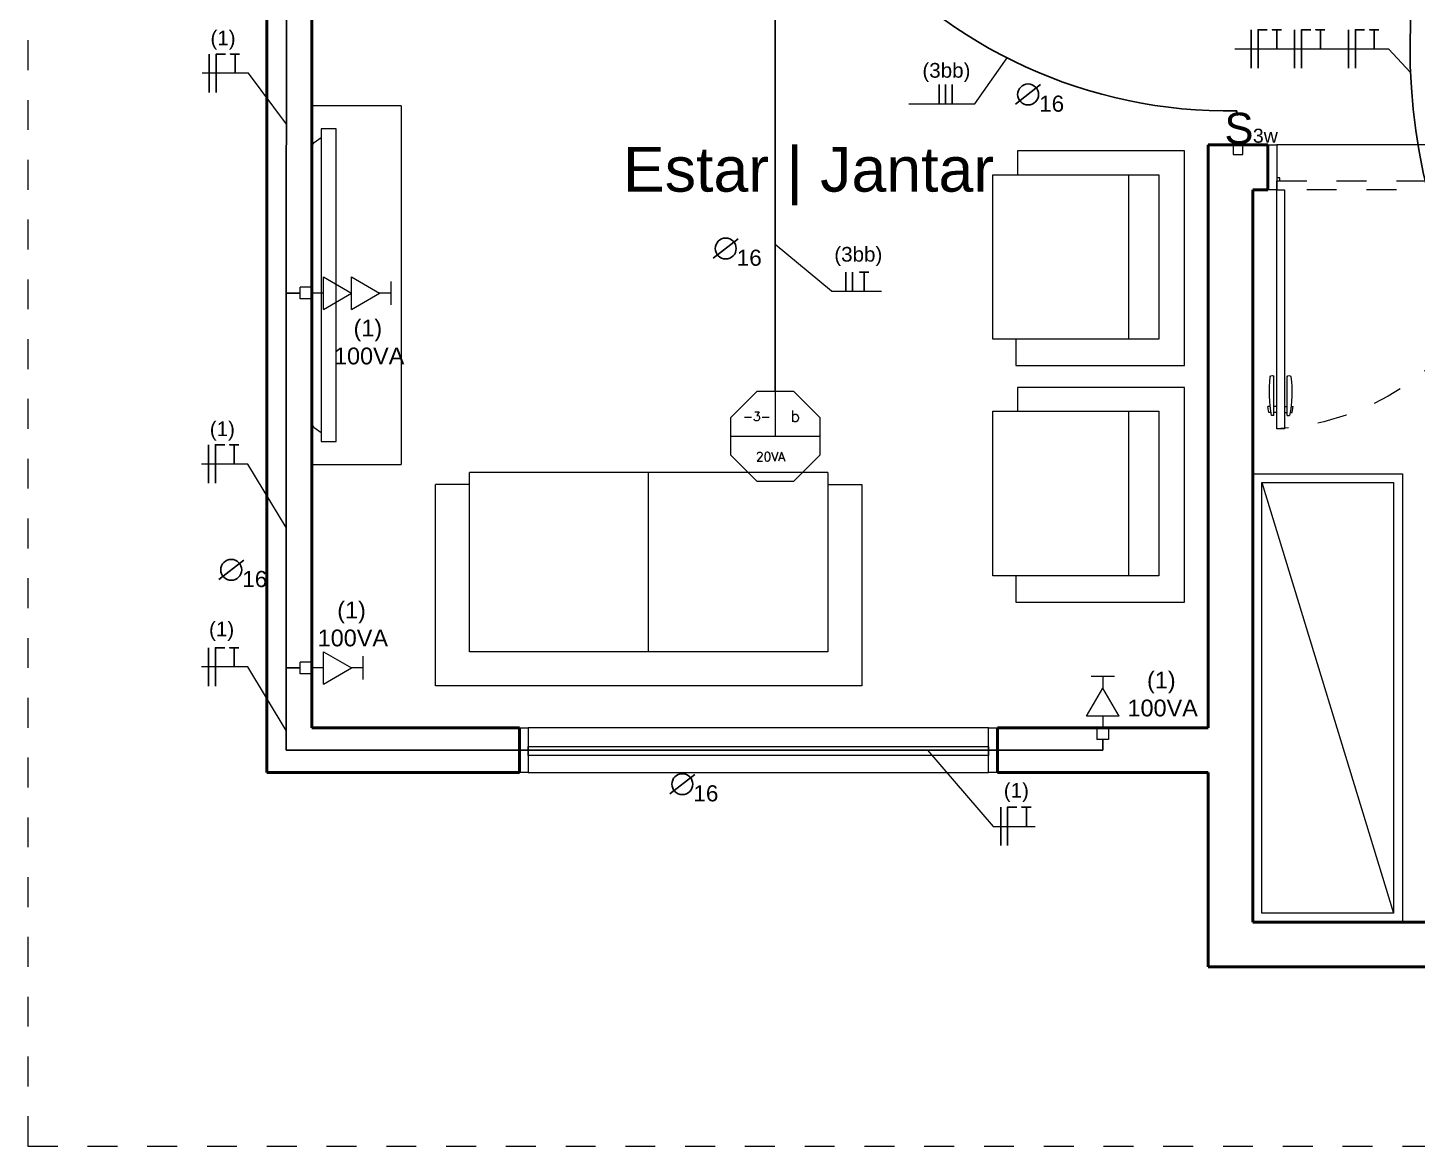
# Model space of a CAD drawing. Header units: inches. Extents: x 179598 to 179981, y 9195975 to 9196075.
# Drawn here: x 179646.828 to 179651.478, y 9196022.019 to 9196025.761 of the extents above; entities that cross this region are included whole.
import ezdxf

# ---------------------------------------------------------------- set-up
doc = ezdxf.new("R2010")
doc.units = ezdxf.units.IN
doc.header["$LTSCALE"] = 0.05
doc.header["$MEASUREMENT"] = 0
for name, pattern in [('CONTINU', [0]), ('DASH2', [0.75, 0.5, -0.25]), ('DASHED2', [0.375, 0.25, -0.125]), ('HIDDEN', [0.375, 0.25, -0.125]), ('HIDDEN2', [0.1875, 0.125, -0.0625])]:
    doc.linetypes.add(name, pattern=pattern)
for name, color, linetype, lineweight in [('Comunicação', 170, 'Continuous', 30), ('Eletrodutos', 220, 'Continuous', 25), ('ESQUADRIA', 7, 'Continuous', 5), ('FNT', 30, 'Continuous', 25), ('HASTES', 250, 'Continuous', 25), ('NOTAS', 180, 'Continuous', 25), ('PAREDE', 7, 'Continuous', 50), ('PROJEÇÃO', 7, 'DASHED2', 0), ('TamanhoEletroduto', 174, 'Continuous', 30)]:
    doc.layers.add(name, color=color, linetype=linetype, lineweight=lineweight)
for name, color, linetype in [('ILUMINAÇÃO', 3, 'Continuous'), ('LAYOUT', 7, 'CONTINU'), ('PTO', 1, 'Continuous'), ('TEP', 40, 'DASH2'), ('TEXTO', 250, 'Continuous')]:
    doc.layers.add(name, color=color, linetype=linetype)
doc.styles.add('Cota', font='arial.ttf')
doc.styles.add('R_60_1-100', font='swissl.ttf', dxfattribs={"height": 0.15})
doc.styles.get("Standard").update_dxf_attribs({"font": ''})
doc.styles.get('Standard').set_extended_font_data('txt.shx')

# ---------------------------------------------------------------- blocks, each defined once
blk = doc.blocks.new('A$C4C83112E')
at = {"layer": 'ESQUADRIA'}
for points in [[(0.03, 0), (0, 0), (0, 0.15), (0.03, 0.15)], [(0.03, 0), (1.57, 0), (1.57, 0.15), (0.03, 0.15)], [(1.6, 0), (1.57, 0), (1.57, 0.15), (1.6, 0.15)], [(1.57, 0.0576), (0.03, 0.0576), (0.03, 0.0876), (1.57, 0.0876)]]:
    blk.add_lwpolyline(points, close=True, dxfattribs=at)
blk = doc.blocks.new('A$C161E2D06')
at = {"layer": 'LAYOUT'}
blk.add_line((0.03, 1.47), (0.47, 0.03), dxfattribs=at)
for points in [[(0, 1.5), (0.5, 1.5), (0.5, 0), (0, 0)], [(0.03, 1.47), (0.47, 1.47), (0.47, 0.03), (0.03, 0.03)]]:
    blk.add_lwpolyline(points, close=True, dxfattribs=at)
blk = doc.blocks.new('PORTA80_PB')
at = {"layer": 'ESQUADRIA'}
for p, q in [((0.0036, 0.8955), (0.0002, 0.8755)), ((0.0105, 0.8955), (0.0036, 0.8955)), ((0.02, 0.9055), (0.0125, 0.9055)), ((0.02, 0.9055), (0.02, 0.7763)), ((0.03, 0.8955), (0.02, 0.8955)), ((0.055, 0.8955), (0.065, 0.8955)), ((0.065, 0.9055), (0.065, 0.7763)), ((0.065, 0.9055), (0.0725, 0.9055)), ((0.0745, 0.8955), (0.0814, 0.8955)), ((0.0814, 0.8955), (0.0848, 0.8755)), ((0.0075, 0.8755), (0.0002, 0.8755)), ((0.03, 0.8755), (0.02, 0.8755)), ((0.055, 0.8755), (0.065, 0.8755)), ((0.0775, 0.8755), (0.0848, 0.8755)), ((0.83, 0), (0.03, 0))]:
    blk.add_line(p, q, dxfattribs=at)
for points in [[(0.03, 0.15), (0.055, 0.15), (0.055, 0.95), (0.03, 0.95)], [(0, 0), (0.03, 0), (0.03, 0.15), (0, 0.15)], [(0.83, 0), (0.86, 0), (0.86, 0.15), (0.83, 0.15)], [(0.04, 0.11), (0.03, 0.11), (0.03, 0.12), (0.04, 0.12)], [(0.82, 0.12), (0.83, 0.12), (0.83, 0.11), (0.82, 0.11)]]:
    blk.add_lwpolyline(points, close=True, dxfattribs=at)
at = {"layer": 'ESQUADRIA', "linetype": 'HIDDEN2'}
blk.add_lwpolyline([(0.03, 0.12), (0.83, 0.12), (0.83, 0.15), (0.03, 0.15)], close=True, dxfattribs=at)
at = {"layer": 'ESQUADRIA', "linetype": 'HIDDEN', "ltscale": 0.4}
blk.add_arc((-0.0154, 0.1046), 0.8466, 3.0716, 86.9284, dxfattribs=at)
at = {"layer": 'ESQUADRIA'}
for centre, radius, start, end in [((0.4334, 0.8257), 0.4284, 169.2602, 186.6551), ((-0.3484, 0.8257), 0.4284, 353.3449, 10.7398), ((0.0139, 0.7771), 0.00614, 187.1872, 352.0859), ((0.0711, 0.7771), 0.00614, 187.9141, 352.8128)]:
    blk.add_arc(centre, radius, start, end, dxfattribs=at)
blk = doc.blocks.new('A$C71760755')
at = {"layer": 'LAYOUT', "lineweight": 20}
for p, q in [((0, 0.05), (0, 0.88)), ((0, 0.88), (1.76, 0.88)), ((1.76, 0.88), (1.76, 0.05)), ((0.14, 0), (0.14, 0.74)), ((0.14, 0.74), (1.62, 0.74)), ((0.88, 0.74), (0.88, 0)), ((1.62, 0.74), (1.62, 0)), ((0.14, 0.05), (0, 0.05)), ((1.62, 0.05), (1.76, 0.05)), ((0.14, 0), (1.62, 0))]:
    blk.add_line(p, q, dxfattribs=at)
blk = doc.blocks.new('A$C62A36329')
at = {"layer": 'LAYOUT', "lineweight": 20}
for p, q in [((0, 0.8024), (0, 0.1024)), ((0.8991, 0.8024), (0, 0.8024)), ((0.8991, 0.0963), (0.8991, 0.8024)), ((0.0999, 0.1024), (0.0999, 0.6954)), ((0.0999, 0.6954), (0.7888, 0.6954)), ((0.7888, 0.6954), (0.7888, 0.0963)), ((0.0999, 0.5685), (0.7888, 0.5685)), ((0, 0.1024), (0.0999, 0.1024)), ((0.0999, 0), (0.0999, 0.1024)), ((0.7888, 0.0963), (0.7888, 0)), ((0.7888, 0.0963), (0.8991, 0.0963)), ((0.7888, 0), (0.0999, 0))]:
    blk.add_line(p, q, dxfattribs=at)
blk = doc.blocks.new('A$C706E4DCE')
at = {"layer": 'LAYOUT'}
for p, q in [((0, 0), (0, 0.0498)), ((0, 0.0498), (1.046, 0.0498)), ((0.0462, 0.0728), (0.03, 0.0498)), ((0.0674, 0.0815), (0.9786, 0.0815)), ((0.9998, 0.0728), (1.016, 0.0498)), ((1.046, 0.0498), (1.046, 0)), ((1.046, 0), (0, 0))]:
    blk.add_line(p, q, dxfattribs=at)
for centre, start, end in [((0.0674, 0.0515), 90, 135), ((0.9786, 0.0515), 45, 90)]:
    blk.add_arc(centre, 0.03, start, end, dxfattribs=at)
blk = doc.blocks.new('TTA30')
at = {"lineweight": 5}
for p, q in [((-0.1, 0.68), (0.1, 0.68)), ((0, 0.68), (0, 0.58)), ((-0.139, 0.34), (0, 0.58)), ((0.139, 0.34), (0, 0.58)), ((-0.139, 0.1), (0, 0.34)), ((-0.139, 0.34), (0.139, 0.34)), ((0.139, 0.1), (0, 0.34)), ((-0.139, 0.1), (0.139, 0.1)), ((-0.05, 0), (-0.05, -0.1)), ((-0.05, 0), (0.05, 0)), ((0, 0.1), (0, 0)), ((0.05, 0), (0.05, -0.1)), ((-0.05, -0.1), (0.05, -0.1))]:
    blk.add_line(p, q, dxfattribs=at)
blk = doc.blocks.new('ta30')
at = {"lineweight": 5}
for p, q in [((-0.1, 0.44), (0.1, 0.44)), ((0, 0.44), (0, 0.34)), ((-0.139, 0.1), (0, 0.34)), ((0.139, 0.1), (0, 0.34)), ((-0.139, 0.1), (0.139, 0.1)), ((-0.05, 0), (-0.05, -0.1)), ((-0.05, 0), (0.05, 0)), ((0, 0.1), (0, 0)), ((0.05, 0), (0.05, -0.1)), ((-0.05, -0.1), (0.05, -0.1))]:
    blk.add_line(p, q, dxfattribs=at)
blk = doc.blocks.new('Iluminação1')
at = {"layer": 'ILUMINAÇÃO'}
for p, q in [((0, 0.15), (0, 0)), ((-0.15, 0), (0.15, 0))]:
    blk.add_line(p, q, dxfattribs=at)
blk.add_lwpolyline([(-0.0621, 0.15), (-0.15, 0.0621), (-0.15, -0.0621), (-0.0621, -0.15), (0.0621, -0.15), (0.15, -0.0621), (0.15, 0.0621), (0.0621, 0.15)], close=True, dxfattribs=at)
blk = doc.blocks.new('Interruptor3w')
at = {"layer": 'ILUMINAÇÃO', "linetype": 'CONTINU', "lineweight": 35}
blk.add_line((179682.1953, 9196035.1734), (179682.2027, 9196035.1734), dxfattribs=at)
at = {"layer": 'ILUMINAÇÃO', "linetype": 'CONTINU', "lineweight": 20}
blk.add_lwpolyline([(179682.0571, 9196035.1856), (179682.0571, 9196035.1537), (179682.089, 9196035.1537), (179682.089, 9196035.1856)], close=True, dxfattribs=at)
at = {"layer": 'ILUMINAÇÃO', "linetype": 'CONTINU', "lineweight": 20, "attachment_point": 1, "rotation": 270, "style": 'Cota'}
for s, width, insert, char_height in [('S', 0.319218, (179682.1967, 9196035.2149), 0.1043), ('3w', 0.07511, (179682.1432, 9196035.1199), 0.04682)]:
    blk.add_mtext_dynamic_manual_height_columns(s, width=width, gutter_width=0.75, heights=[0], dxfattribs=dict(at, insert=insert, char_height=char_height))

msp = doc.modelspace()

# ---------------------------------------------------------------- linework, layer by layer
at = {"layer": 'Eletrodutos', "linetype": 'CONTINU', "lineweight": 30}
for p, q in [((179647.6927, 9196024.8731), (179647.6948, 9196026.5097)), ((179649.3295, 9196024.544), (179649.3295, 9196026.069)), ((179647.6927, 9196023.619), (179647.6927, 9196024.8731)), ((179647.739, 9196024.8731), (179647.6927, 9196024.8731)), ((179647.739, 9196023.619), (179647.6927, 9196023.619)), ((179647.6927, 9196023.619), (179647.6927, 9196023.344)), ((179650.4256, 9196023.3799), (179650.4256, 9196023.344)), ((179647.6927, 9196023.344), (179650.4256, 9196023.344))]:
    msp.add_line(p, q, dxfattribs=at)
for centre, radius, start, end in [((179650.8471, 9196027.1194), 1.6369, 219.9214, 270.9542), ((179653.4219, 9196025.6924), 1.9681, 168.9698, 236.1642)]:
    msp.add_arc(centre, radius, start, end, dxfattribs=at)
at = {"layer": 'FNT', "linetype": 'CONTINU', "lineweight": 30}
for p, q in [((179650.9219, 9196025.7545), (179650.9219, 9196025.6259)), ((179651.0675, 9196025.7545), (179651.0675, 9196025.6259)), ((179651.2479, 9196025.7545), (179651.2479, 9196025.6259)), ((179647.4354, 9196025.673), (179647.4354, 9196025.5445)), ((179649.8785, 9196025.5711), (179649.8785, 9196025.5068)), ((179649.8989, 9196025.5711), (179649.8989, 9196025.5068)), ((179649.5652, 9196024.9435), (179649.5652, 9196024.8792)), ((179647.433, 9196024.3656), (179647.433, 9196024.2371)), ((179647.433, 9196023.6869), (179647.433, 9196023.5583)), ((179650.0839, 9196023.1533), (179650.0839, 9196023.0247))]:
    msp.add_line(p, q, dxfattribs=at)
for points in [[(179650.945, 9196025.6259), (179650.945, 9196025.7545), (179650.9759, 9196025.7545)], [(179651.0235, 9196025.7545), (179650.9926, 9196025.7545), (179651.008, 9196025.7545), (179651.008, 9196025.6902)], [(179651.0906, 9196025.6259), (179651.0906, 9196025.7545), (179651.1215, 9196025.7545)], [(179651.1691, 9196025.7545), (179651.1382, 9196025.7545), (179651.1536, 9196025.7545), (179651.1536, 9196025.6902)], [(179651.271, 9196025.6259), (179651.271, 9196025.7545), (179651.3019, 9196025.7545)], [(179651.3494, 9196025.7545), (179651.3185, 9196025.7545), (179651.334, 9196025.7545), (179651.334, 9196025.6902)], [(179647.4585, 9196025.5445), (179647.4585, 9196025.673), (179647.4894, 9196025.673)], [(179647.5369, 9196025.673), (179647.506, 9196025.673), (179647.5215, 9196025.673), (179647.5215, 9196025.6088)], [(179649.922, 9196025.5068), (179649.922, 9196025.5711), (179649.922, 9196025.5711)], [(179649.5883, 9196024.8792), (179649.5883, 9196024.9435), (179649.5883, 9196024.9435)], [(179649.6427, 9196024.9435), (179649.6118, 9196024.9435), (179649.6272, 9196024.9435), (179649.6272, 9196024.8792)], [(179647.4561, 9196024.2371), (179647.4561, 9196024.3656), (179647.487, 9196024.3656)], [(179647.5345, 9196024.3656), (179647.5036, 9196024.3656), (179647.5191, 9196024.3656), (179647.5191, 9196024.3013)], [(179647.4561, 9196023.5583), (179647.4561, 9196023.6869), (179647.487, 9196023.6869)], [(179647.5345, 9196023.6869), (179647.5036, 9196023.6869), (179647.5191, 9196023.6869), (179647.5191, 9196023.6226)], [(179650.107, 9196023.0247), (179650.107, 9196023.1533), (179650.1379, 9196023.1533)], [(179650.1855, 9196023.1533), (179650.1546, 9196023.1533), (179650.17, 9196023.1533), (179650.17, 9196023.089)]]:
    msp.add_lwpolyline(points, dxfattribs=at)
at = {"layer": 'HASTES', "linetype": 'CONTINU', "lineweight": 20}
for p, q in [((179649.9972, 9196025.5068), (179650.1061, 9196025.6598)), ((179651.3817, 9196025.6902), (179651.4555, 9196025.6116)), ((179649.5177, 9196024.8792), (179649.3295, 9196025.0355))]:
    msp.add_line(p, q, dxfattribs=at)
for points in [[(179650.8672, 9196025.6902), (179650.8672, 9196025.6902), (179651.3817, 9196025.6902)], [(179647.6935, 9196025.4385), (179647.5667, 9196025.6088), (179647.412, 9196025.6088)], [(179649.7764, 9196025.5068), (179649.7764, 9196025.5068), (179649.9972, 9196025.5068)], [(179649.5177, 9196024.8792), (179649.5177, 9196024.8792), (179649.6849, 9196024.8792)], [(179647.6927, 9196024.0885), (179647.5643, 9196024.3013), (179647.4096, 9196024.3013)], [(179647.6927, 9196023.4098), (179647.5643, 9196023.6226), (179647.4096, 9196023.6226)], [(179649.8395, 9196023.344), (179650.0584, 9196023.089), (179650.1998, 9196023.089)]]:
    msp.add_lwpolyline(points, dxfattribs=at)
at = {"layer": 'LAYOUT'}
msp.add_line((179648.0781, 9196025.5002), (179647.7781, 9196025.5002), dxfattribs=at)
at = {"layer": 'LAYOUT', "lineweight": 20}
for p in [(179648.0781, 9196025.5002), (179647.7781, 9196024.3002)]:
    msp.add_line(p, (179648.0781, 9196024.3002), dxfattribs=at)
at = {"layer": 'PAREDE'}
for p, q in [((179647.7781, 9196023.419), (179647.7781, 9196028.219)), ((179647.6281, 9196023.269), (179647.6281, 9196027.319)), ((179650.7781, 9196023.419), (179650.7781, 9196025.369)), ((179650.9781, 9196025.369), (179650.7781, 9196025.369)), ((179650.9781, 9196025.219), (179650.9781, 9196025.369)), ((179650.9281, 9196022.769), (179650.9281, 9196025.219)), ((179650.9781, 9196025.219), (179650.9281, 9196025.219)), ((179647.7781, 9196023.419), (179648.4731, 9196023.419)), ((179648.4731, 9196023.419), (179648.4731, 9196023.269)), ((179650.0731, 9196023.419), (179650.7781, 9196023.419)), ((179650.0731, 9196023.419), (179650.0731, 9196023.269)), ((179647.6281, 9196023.269), (179648.4731, 9196023.269)), ((179650.0731, 9196023.269), (179650.7781, 9196023.269)), ((179650.7781, 9196022.619), (179650.7781, 9196023.269)), ((179651.8531, 9196022.769), (179650.9281, 9196022.769)), ((179651.8531, 9196022.619), (179650.7781, 9196022.619))]:
    msp.add_line(p, q, dxfattribs=at)
at = {"layer": 'PROJEÇÃO'}
msp.add_lwpolyline([(179646.8281, 9196027.319), (179646.8281, 9196022.019), (179654.7781, 9196022.019), (179654.7781, 9196025.919), (179654.7781, 9196025.919), (179654.7781, 9196026.469), (179654.7781, 9196026.469), (179654.7781, 9196030.419), (179654.7781, 9196030.419), (179654.7781, 9196031.069), (179654.7781, 9196031.069), (179654.7781, 9196034.969), (179654.7781, 9196034.969), (179654.7781, 9196035.569), (179654.7781, 9196035.569), (179654.7781, 9196039.469), (179649.9781, 9196039.469), (179649.9781, 9196038.819), (179646.8281, 9196038.819), (179646.8281, 9196033.269)], dxfattribs=at)
at = {"layer": 'TamanhoEletroduto', "linetype": 'CONTINU'}
for p, q in [((179650.2175, 9196025.5706), (179650.1338, 9196025.505)), ((179649.2055, 9196025.0551), (179649.1218, 9196024.9895)), ((179647.5508, 9196023.9801), (179647.467, 9196023.9146)), ((179649.0604, 9196023.2631), (179648.9766, 9196023.1975))]:
    msp.add_line(p, q, dxfattribs=at)
for centre in [(179650.1756, 9196025.5378), (179649.1637, 9196025.0223), (179647.5089, 9196023.9473), (179649.0185, 9196023.2303)]:
    msp.add_circle(centre, 0.035, dxfattribs=at)

# ---------------------------------------------------------------- block references
at = {"layer": 'Comunicação', "linetype": 'CONTINU', "lineweight": 30, "rotation": 90}
msp.add_blockref('Interruptor3w', (9375686.0477, 9016343.2799), dxfattribs=at)
at = {"layer": 'ESQUADRIA', "xscale": -1, "rotation": 180}
msp.add_blockref('PORTA80_PB', (179650.9781, 9196025.369), dxfattribs=at)
at = {"layer": 'ESQUADRIA'}
msp.add_blockref('A$C4C83112E', (179648.4731, 9196023.269), dxfattribs=at)
at = {"layer": 'LAYOUT', "xscale": -1, "rotation": 90}
msp.add_blockref('A$C706E4DCE', (179647.8596, 9196025.4232), dxfattribs=at)
at = {"layer": 'LAYOUT', "lineweight": 20}
for name, p, xscale, yscale, zscale, rotation in [('A$C62A36329', (179650.0579, 9196025.3491), 0.7984101729913515, 0.7984101729913515, 0.7984101729913515, 270), ('A$C62A36329', (179650.0579, 9196024.5574), 0.7984101729913515, 0.7984101729913515, 0.7984101729913515, 270), ('A$C71760755', (179649.6193, 9196024.2729), 0.8108108108234875, 0.8108108108234875, 0.8108108108234875, 180)]:
    msp.add_blockref(name, p, dxfattribs=dict(at, xscale=xscale, yscale=yscale, zscale=zscale, rotation=rotation))
at = {"layer": 'LAYOUT'}
msp.add_blockref('A$C161E2D06', (179650.9281, 9196022.769), dxfattribs=at)
at = {"layer": 'PTO'}
for name, p, xscale, yscale, zscale, rotation in [('TTA30', (179647.7781, 9196024.8731), -0.3906251953034037, 0.3906251953034037, 0.3906251953034037, 270), ('ta30', (179647.7781, 9196023.619), -0.3906251953034036, 0.3906251953034036, 0.3906251953034036, 270.0000000000001)]:
    msp.add_blockref(name, p, dxfattribs=dict(at, xscale=xscale, yscale=yscale, zscale=zscale, rotation=rotation))
at = {"layer": 'PTO', "xscale": -0.3906251953034036, "yscale": 0.3906251953034036, "zscale": 0.3906251953034036}
msp.add_blockref('ta30', (179650.4256, 9196023.419), dxfattribs=at)
at = {"layer": 'TEP'}
msp.add_blockref('Iluminação1', (179649.3295, 9196024.394), dxfattribs=at)

# ---------------------------------------------------------------- texts
at = {"color": 3, "insert": (179649.3812, 9196024.4804), "char_height": 0.0378, "attachment_point": 1}
msp.add_mtext_dynamic_manual_height_columns('b', width=0.270453, gutter_width=1, heights=[0], dxfattribs=at)
at = {"layer": 'FNT', "linetype": 'CONTINU', "lineweight": 20, "char_height": 0.04926, "attachment_point": 1, "style": 'Cota'}
for s, insert in [('(1)', (179647.4394, 9196025.7514)), ('(3bb)', (179649.8219, 9196025.6431)), ('(3bb)', (179649.5271, 9196025.0277)), ('(1)', (179647.4371, 9196024.444)), ('(1)', (179647.4346, 9196023.7738)), ('(1)', (179650.0942, 9196023.2343))]:
    msp.add_mtext_dynamic_manual_height_columns(s, width=0.040202, gutter_width=0.5, heights=[0], dxfattribs=dict(at, insert=insert))
at = {"layer": 'ILUMINAÇÃO'}
for s, p in [('-3-', (179649.2213, 9196024.4456)), ('20VA', (179649.2647, 9196024.3109))]:
    msp.add_text(s, height=0.03, dxfattribs=at).set_placement(p)
at = {"layer": 'NOTAS', "linetype": 'CONTINU', "lineweight": 30, "char_height": 0.05613, "attachment_point": 1, "style": 'Cota'}
for insert in [(179647.8528, 9196024.7844), (179647.7982, 9196023.841), (179650.5082, 9196023.6067)]:
    msp.add_mtext_dynamic_manual_height_columns('   (1)\\P100VA', width=0.415348, gutter_width=0.5, heights=[0], dxfattribs=dict(at, insert=insert))
at = {"layer": 'TamanhoEletroduto', "linetype": 'CONTINU', "lineweight": 20, "style": 'Cota'}
for p in [(179650.2126, 9196025.4801), (179649.2006, 9196024.9646), (179647.5459, 9196023.8897), (179649.0555, 9196023.1727)]:
    msp.add_text('16', height=0.05386, dxfattribs=at).set_placement(p)
at = {"layer": 'TEXTO', "style": 'R_60_1-100'}
msp.add_text('Estar | Jantar', height=0.15, dxfattribs=at).set_placement((179648.8199, 9196025.2125))

doc.saveas('drawing.dxf')
